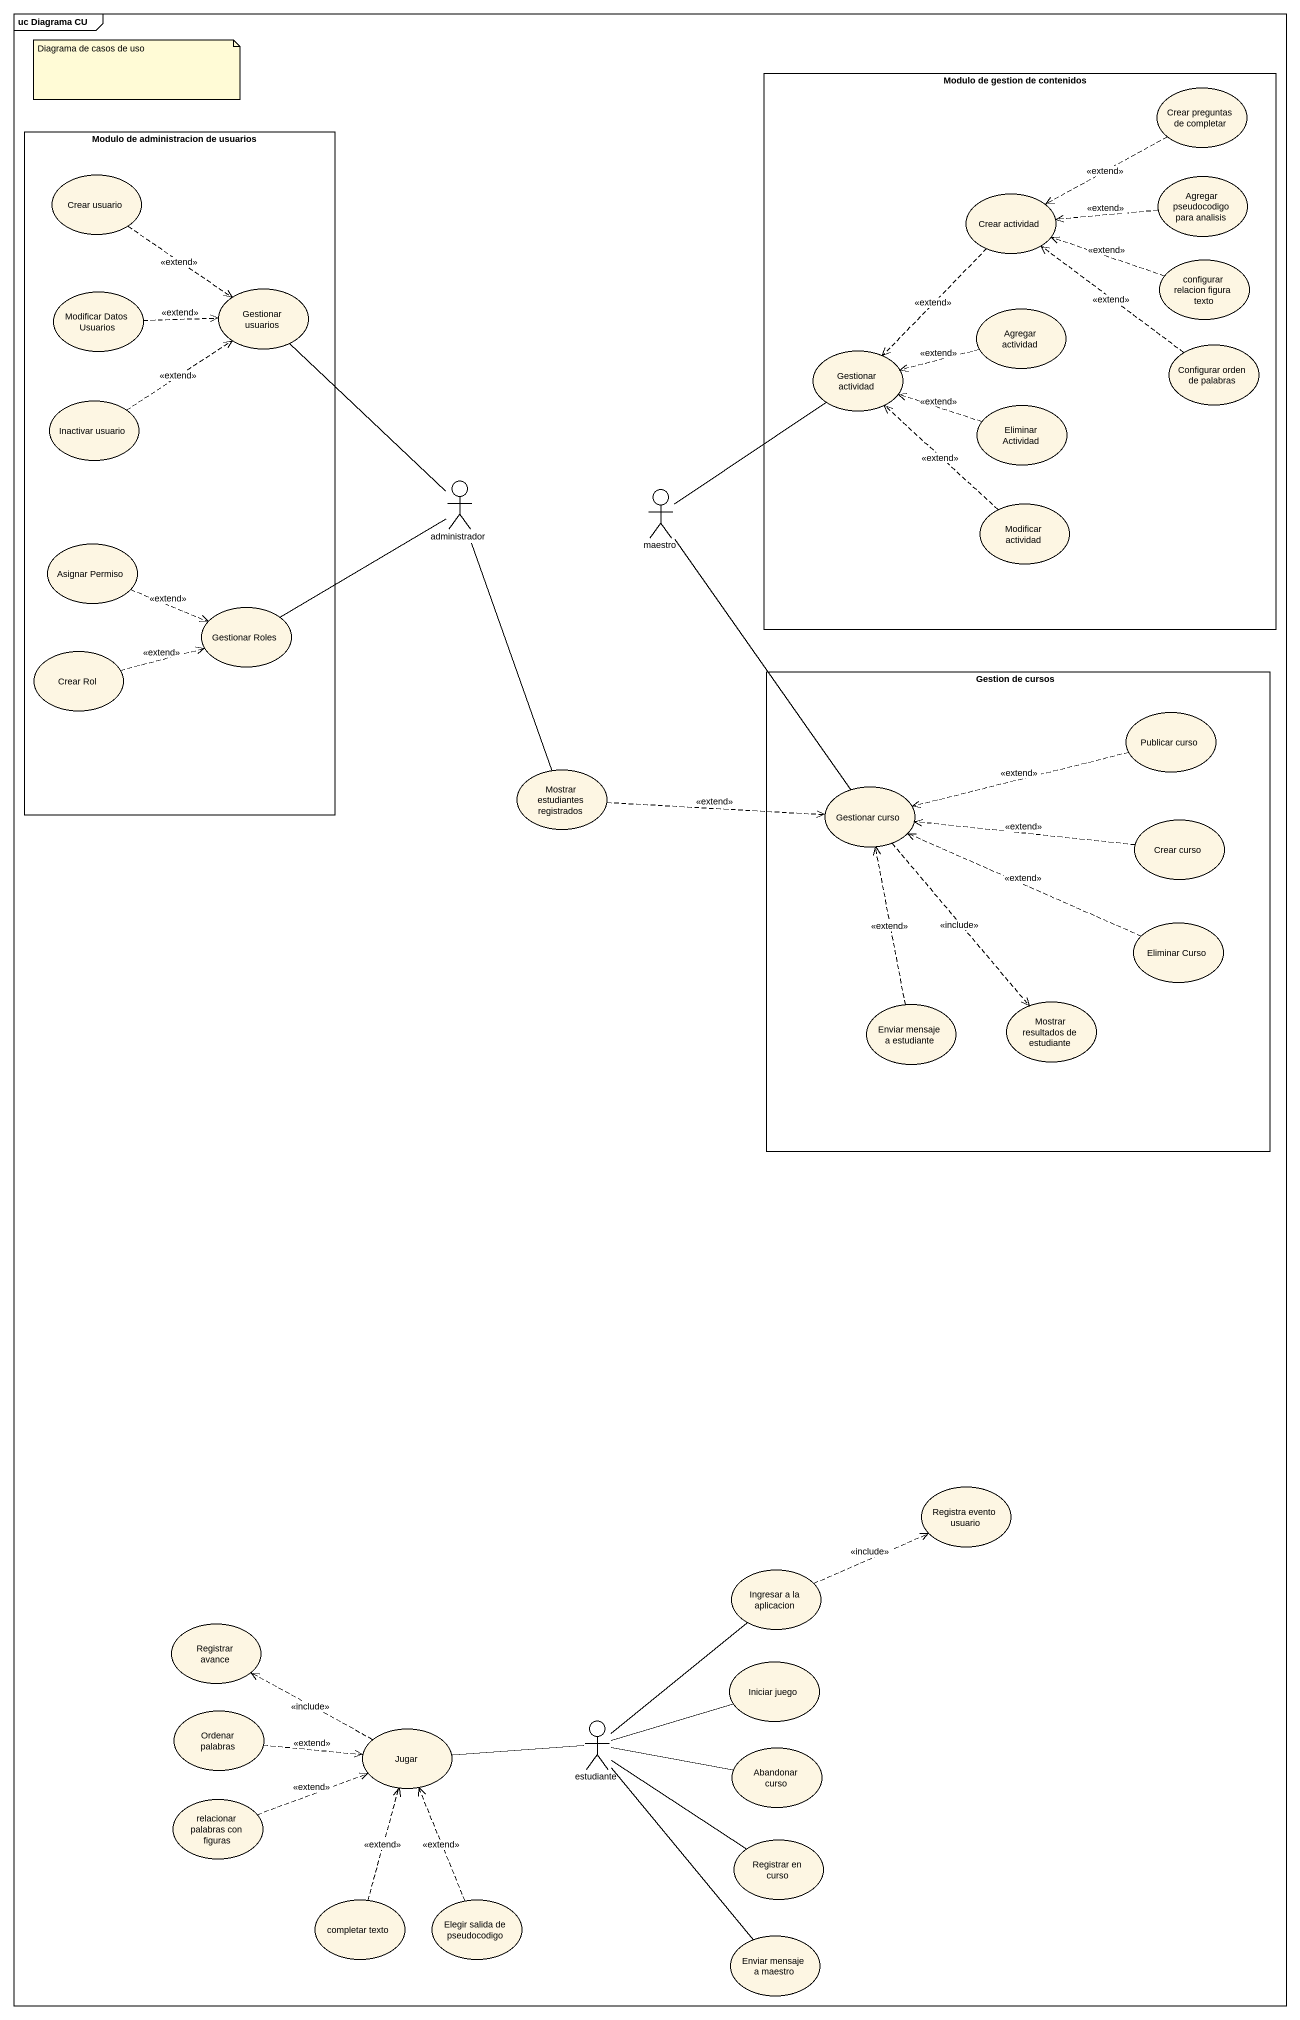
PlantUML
@startuml
mainframe uc Diagrama CU
rectangle "Modulo de gestion de contenidos" as Modulo_de_gestion_de {
  usecase "Crear preguntas de completar" as Crear_preguntas_de_completar
  usecase "Crear actividad" as Crear_actividad
  usecase "Agregar pseudocodigo para analisis" as Agregar_pseudocodigo_para
  usecase "configurar relacion figura texto" as configurar_relacion_figura
  usecase "Agregar actividad" as Agregar_actividad
  usecase "Gestionar actividad" as Gestionar_actividad
  usecase "Configurar orden de palabras" as Configurar_orden_de_palabras
  usecase "Eliminar Actividad" as Eliminar_Actividad
  usecase "Modificar actividad" as Modificar_actividad
}
rectangle "Modulo de administracion de usuarios" as Modulo_de_administracion_de {
  usecase "Crear usuario" as Crear_usuario
  usecase "Modificar Datos Usuarios" as Modificar_Datos_Usuarios
  usecase "Gestionar usuarios" as Gestionar_usuarios
  usecase "Inactivar usuario" as Inactivar_usuario
  usecase "Asignar Permiso" as Asignar_Permiso
  usecase "Gestionar Roles" as Gestionar_Roles
  usecase "Crear Rol" as Crear_Rol
}
actor administrador
actor maestro
rectangle "Gestion de cursos" as Gestion_de_cursos {
  usecase "Publicar curso" as Publicar_curso
  usecase "Gestionar curso" as Gestionar_curso
  usecase "Crear curso" as Crear_curso
  usecase "Eliminar Curso" as Eliminar_Curso
  usecase "Enviar mensaje a estudiante" as Enviar_mensaje_a_estudiante
  usecase "Mostrar resultados de estudiante" as Mostrar_resultados_de
}
usecase "Mostrar estudiantes registrados" as Mostrar_estudiantes
usecase "Registra evento usuario" as Registra_evento_usuario
usecase "Ingresar a la aplicacion" as Ingresar_a_la_aplicacion
usecase "Registrar avance" as Registrar_avance
usecase "Iniciar juego" as Iniciar_juego
usecase "Ordenar palabras" as Ordenar_palabras
usecase Jugar
actor estudiante
usecase "Abandonar curso" as Abandonar_curso
usecase "relacionar palabras con figuras" as relacionar_palabras_con
usecase "Registrar en curso" as Registrar_en_curso
usecase "completar texto" as completar_texto
usecase "Elegir salida de pseudocodigo" as Elegir_salida_de
usecase "Enviar mensaje a maestro" as Enviar_mensaje_a_maestro
Crear_preguntas_de_completar .left.> Crear_actividad : <<extend>>
Crear_usuario ..> Gestionar_usuarios : <<extend>>
Crear_actividad ..> Gestionar_actividad : <<extend>>
Agregar_pseudocodigo_para .left.> Crear_actividad : <<extend>>
configurar_relacion_figura .left.> Crear_actividad : <<extend>>
Modificar_Datos_Usuarios .right.> Gestionar_usuarios : <<extend>>
Agregar_actividad .left.> Gestionar_actividad : <<extend>>
Configurar_orden_de_palabras .up.> Crear_actividad : <<extend>>
Inactivar_usuario .up.> Gestionar_usuarios : <<extend>>
Eliminar_Actividad .left.> Gestionar_actividad : <<extend>>
administrador -up- Gestionar_usuarios
administrador -left- Gestionar_Roles
administrador -- Mostrar_estudiantes
maestro -up- Gestionar_actividad
maestro -- Gestionar_curso
Modificar_actividad .up.> Gestionar_actividad : <<extend>>
Asignar_Permiso .right.> Gestionar_Roles : <<extend>>
Crear_Rol .right.> Gestionar_Roles : <<extend>>
Publicar_curso .left.> Gestionar_curso : <<extend>>
Mostrar_estudiantes .right.> Gestionar_curso : <<extend>>
Gestionar_curso ..> Mostrar_resultados_de : <<include>>
Crear_curso .left.> Gestionar_curso : <<extend>>
Eliminar_Curso .left.> Gestionar_curso : <<extend>>
Enviar_mensaje_a_estudiante .up.> Gestionar_curso : <<extend>>
Ingresar_a_la_aplicacion .right.> Registra_evento_usuario : <<include>>
Ordenar_palabras .right.> Jugar : <<extend>>
Jugar .left.> Registrar_avance : <<include>>
estudiante -up- Ingresar_a_la_aplicacion
estudiante -right- Iniciar_juego
estudiante -left- Jugar
estudiante -right- Abandonar_curso
estudiante -- Registrar_en_curso
estudiante -- Enviar_mensaje_a_maestro
relacionar_palabras_con .right.> Jugar : <<extend>>
completar_texto .up.> Jugar : <<extend>>
Elegir_salida_de .up.> Jugar : <<extend>>
note as N1
  Diagrama de casos de uso
end note
@enduml
